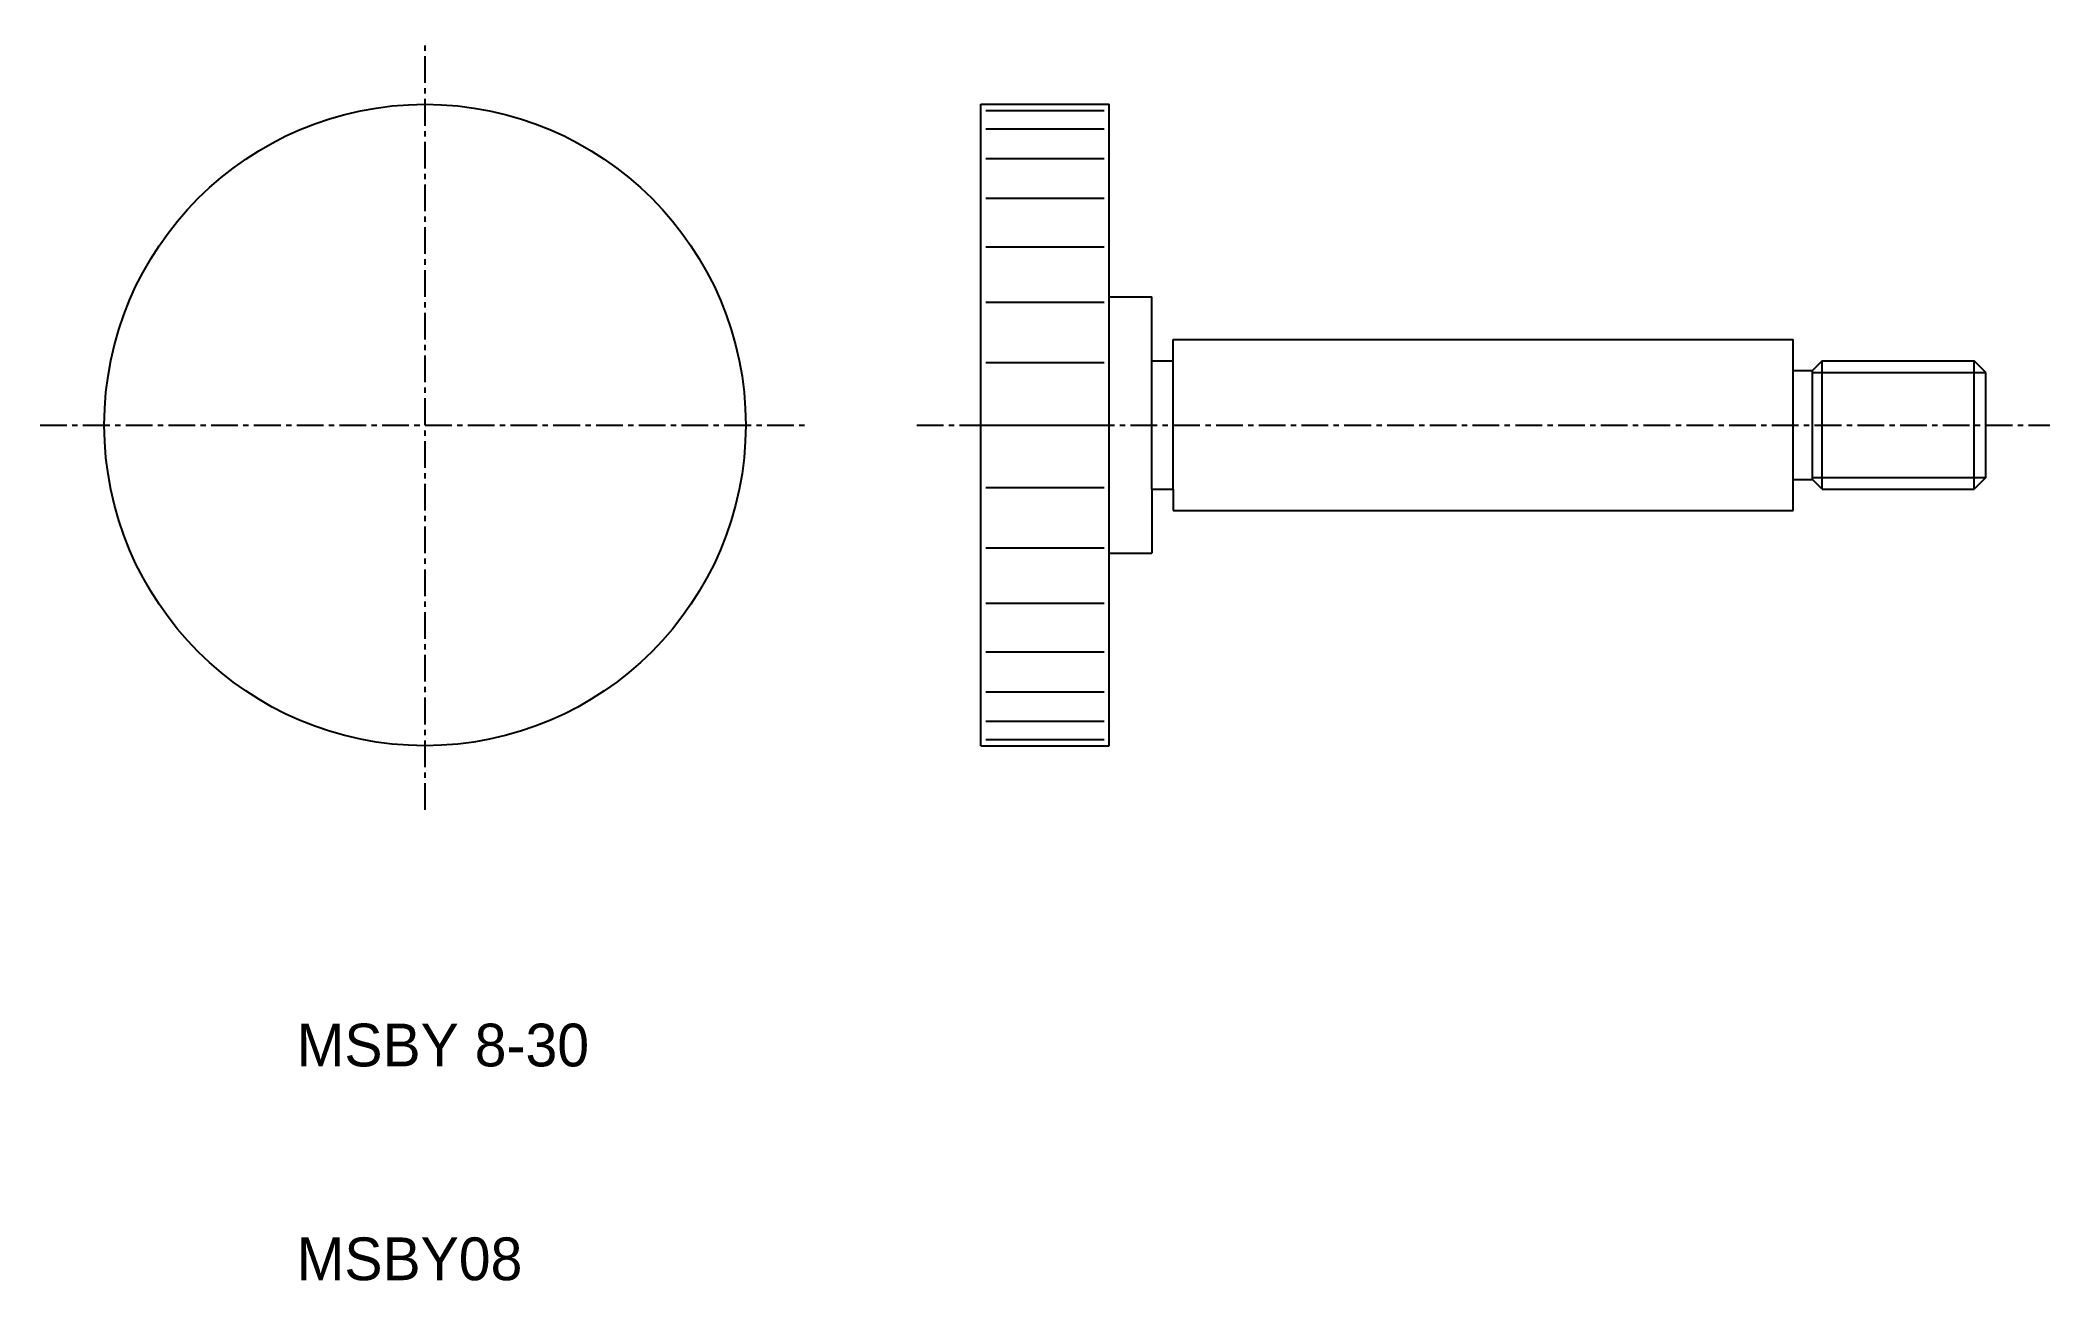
# Model space of a CAD drawing. Extents: x -2 to 92, y 10 to 68.
import ezdxf

# ---------------------------------------------------------------- set-up
doc = ezdxf.new("R2010")
doc.units = 0
doc.linetypes.add('CENTER', pattern=[2, 1.25, -0.25, 0.25, -0.25])
doc.layers.get('0').update_dxf_attribs({"linetype": 'CONTINUOUS'})
doc.layers.add('CENTER', color=1, linetype='CENTER')

msp = doc.modelspace()

# ---------------------------------------------------------------- linework, layer by layer
at = {"color": 7, "linetype": 'CONTINUOUS'}
for p, q in [((42, 35), (42, 65)), ((42, 65), (48, 65)), ((48, 56), (48, 65)), ((42.24, 64.712), (47.76, 64.712)), ((42.24, 63.858), (47.76, 63.858)), ((42.24, 62.472), (47.76, 62.472)), ((42.24, 60.607), (47.76, 60.607)), ((42.24, 58.334), (47.76, 58.334)), ((42.24, 55.74), (47.76, 55.74)), ((48, 44), (48, 56)), ((48, 56), (50, 56)), ((50, 53), (50, 56)), ((51, 54), (80, 54)), ((51, 53), (51, 54)), ((80, 52.55), (80, 54)), ((42.24, 52.926), (47.76, 52.926)), ((50, 47), (50, 53)), ((50, 53), (51, 53)), ((51, 47), (51, 53)), ((81.35, 53), (80.9, 52.55)), ((81.35, 53), (88.458, 53)), ((81.35, 47), (81.35, 53)), ((88.458, 47), (88.458, 53)), ((89, 52.459), (88.458, 53)), ((80, 47.45), (80, 52.55)), ((80, 52.55), (80.9, 52.55)), ((80.9, 47.45), (80.9, 52.55)), ((89, 47.542), (89, 52.459)), ((42.24, 50), (47.76, 50)), ((42.24, 47.074), (47.76, 47.074)), ((80, 46), (80, 47.45)), ((80, 47.45), (80.9, 47.45)), ((81.35, 47), (80.9, 47.45)), ((81.35, 47), (88.458, 47)), ((89, 47.542), (88.458, 47)), ((50, 47), (50, 44)), ((50, 47), (51, 47)), ((51, 47), (51, 46)), ((51, 46), (80, 46)), ((42.24, 44.26), (47.76, 44.26)), ((48, 35), (48, 44)), ((48, 44), (50, 44)), ((42.24, 41.666), (47.76, 41.666)), ((42.24, 39.393), (47.76, 39.393)), ((42.24, 37.528), (47.76, 37.528)), ((42.24, 36.142), (47.76, 36.142)), ((42, 35), (48, 35)), ((42.24, 35.288), (47.76, 35.288))]:
    msp.add_line(p, q, dxfattribs=at)
at = {"color": 3, "linetype": 'CONTINUOUS'}
for p, q in [((80.9, 52.459), (89, 52.459)), ((80.9, 47.542), (89, 47.542))]:
    msp.add_line(p, q, dxfattribs=at)
at = {"color": 7, "linetype": 'CONTINUOUS'}
msp.add_circle((16, 50), 15, dxfattribs=at)
at = {"layer": 'CENTER', "color": 1, "linetype": 'CENTER'}
for p, q in [((16, 32), (16, 68)), ((-2, 50), (34, 50)), ((39, 50), (92, 50))]:
    msp.add_line(p, q, dxfattribs=at)

# ---------------------------------------------------------------- texts
at = {"color": 7, "linetype": 'CONTINUOUS'}
for s, p in [('MSBY 8-30', (10, 20)), ('MSBY08', (10, 10))]:
    msp.add_text(s, height=2, dxfattribs=at).set_placement(p)

doc.saveas('drawing.dxf')
